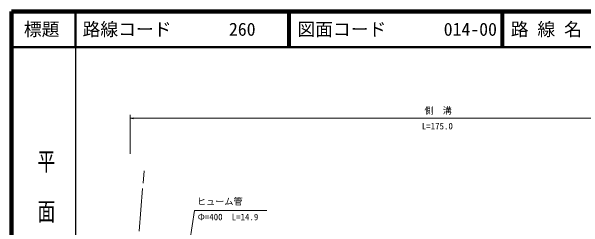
# Model space of a CAD drawing. Units: millimetres at full size, sheet at 1:1000; details may follow other scales. Extents: x 40000 to 680000, y 20000 to 380000.
# Drawn here: x 40000 to 200830, y 319330 to 380000 of the extents above; entities that cross this region are included whole.
import ezdxf
from ezdxf.enums import TextEntityAlignment as Align

# ---------------------------------------------------------------- set-up
doc = ezdxf.new("R2010")
doc.units = ezdxf.units.MM
doc.header["$LTSCALE"] = 1000
doc.linetypes.add('CHAIN', pattern=[18.5, 12, -1.5, 3.5, -1.5])
for name, color, linetype, lineweight in [('M-BMK', 2, 'CHAIN', 13), ('M-STR-HTXT', 7, 'Continuous', 13), ('M-TTL', 2, 'Continuous', 140), ('M-TTL-BAND', 7, 'Continuous', 25), ('M-TTL-LINE', 7, 'Continuous', 50)]:
    doc.layers.add(name, color=color, linetype=linetype, lineweight=lineweight)
doc.layers.add('M-TTL-TXT', color=7, linetype='Continuous')
doc.styles.add('@ＭＳ ゴシック', font='')
doc.styles.add('ＭＳ ゴシック', font='')
doc.styles.get('@ＭＳ ゴシック').set_extended_font_data('@MS Gothic')
doc.styles.get('ＭＳ ゴシック').set_extended_font_data('MS Gothic')

# ---------------------------------------------------------------- blocks, each defined once
blk = doc.blocks.new('open_arrow')
at = {"color": 0, "linetype": 'Continuous', "lineweight": -2}
blk.add_lwpolyline([(7.5, 1.25), (0, 0), (7.5, -1.25)], dxfattribs=at)

msp = doc.modelspace()

# ---------------------------------------------------------------- linework, layer by layer
at = {"layer": 'M-BMK'}
msp.add_line((72889, 281415), (77280, 335319), dxfattribs=at)
at = {"layer": 'M-STR-HTXT'}
for p, q in [((73359, 340000), (73359, 351000)), ((73359, 350000), (246114, 350000)), ((91490, 324114), (85448, 285808)), ((111814, 324114), (91490, 324114))]:
    msp.add_line(p, q, dxfattribs=at)
at = {"layer": 'M-TTL'}
for p, q in [((40000, 380000), (40000, 20000)), ((680000, 380000), (40000, 380000))]:
    msp.add_line(p, q, dxfattribs=at)
at = {"layer": 'M-TTL-BAND'}
msp.add_line((58000, 370000), (58000, 20000), dxfattribs=at)
at = {"layer": 'M-TTL-LINE'}
for p, q in [((58000, 380000), (58000, 370000)), ((117750, 380000), (117750, 370000)), ((118250, 380000), (118250, 370000)), ((177750, 380000), (177750, 370000)), ((178250, 380000), (178250, 370000)), ((40000, 370000), (680000, 370000))]:
    msp.add_line(p, q, dxfattribs=at)

# ---------------------------------------------------------------- block references
at = {"layer": 'M-STR-HTXT', "xscale": 133, "yscale": 133}
msp.add_blockref('open_arrow', (73359, 350000), dxfattribs=at)

# ---------------------------------------------------------------- texts
at = {"layer": 'M-STR-HTXT', "style": 'ＭＳ ゴシック'}
msp.add_text('側\u3000溝', height=1833, dxfattribs=at).set_placement((159963, 352167), align=Align.MIDDLE_CENTER)
for s, p in [('L=175.0', (159726, 346331)), ('ヒューム管', (98562, 325180))]:
    msp.add_text(s, height=1833, dxfattribs=at).set_placement(p, align=Align.BOTTOM_CENTER)
msp.add_text('Φ=400\u3000L=14.9', height=1833, dxfattribs=at).set_placement((92359, 320831), align=Align.BOTTOM_LEFT)
at = {"layer": 'M-TTL-BAND', "style": '@ＭＳ ゴシック', "width": 1.4}
msp.add_text('平  面  図', height=3666, rotation=270, dxfattribs=at).set_placement((49777, 306475), align=Align.MIDDLE_RIGHT)
at = {"layer": 'M-TTL-TXT', "style": 'ＭＳ ゴシック'}
msp.add_text('標題', height=3666, dxfattribs=at).set_placement((48500, 375000), align=Align.MIDDLE_CENTER)
for s, p in [('路線コード', (60000, 375000)), ('260', (101142, 375000)), ('図面コード', (120380, 375000)), ('014-00', (161521, 375000)), ('路 線 名', (180380, 375000))]:
    msp.add_text(s, height=3666, dxfattribs=at).set_placement(p, align=Align.MIDDLE_LEFT)

doc.saveas('drawing.dxf')
